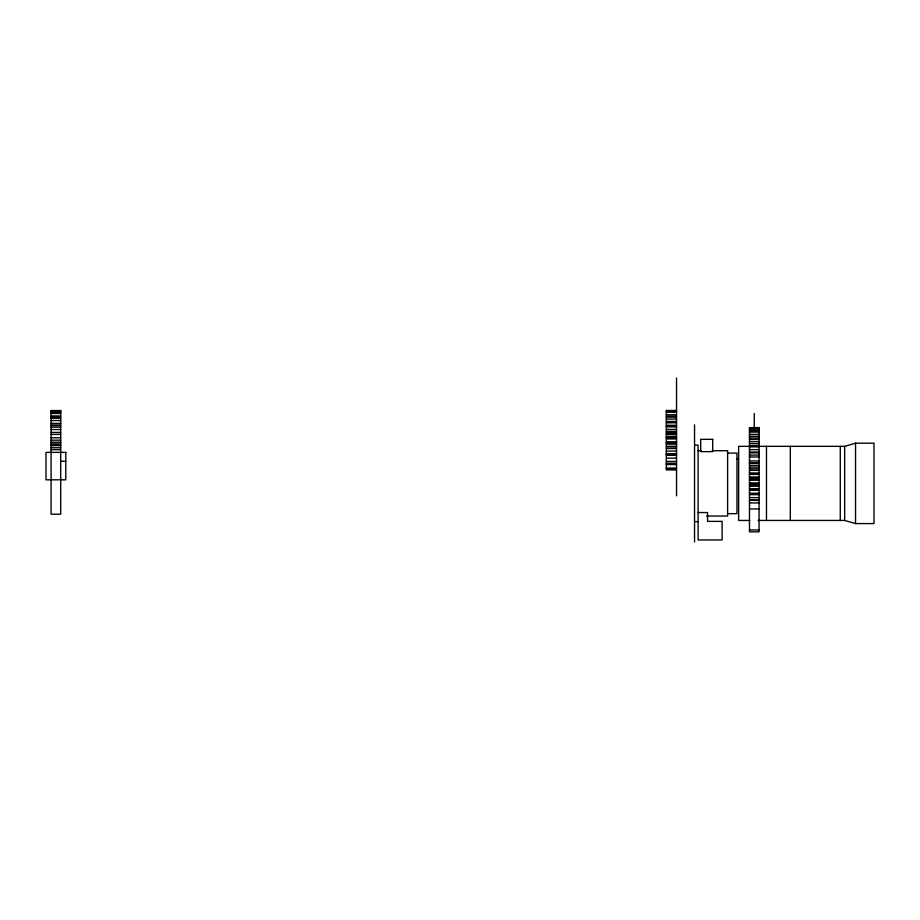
<?xml version="1.0" encoding="UTF-8"?>
<svg xmlns="http://www.w3.org/2000/svg" width="920" height="920" viewBox="0 0 920 920"><rect width="100%" height="100%" fill="white"/><g stroke="black" fill="none" stroke-linecap="round" stroke-linejoin="round"><path stroke-width="1.38" d="M759.057 446.338L844.663 446.338L855.543 443.187L874 443.187L874 523.583L855.543 523.583L844.663 520.444L758.126 520.444M676.533 410.447L666.333 410.447L666.333 469.913L676.533 469.913M51.094 410.757L60.685 410.757M666.333 410.768L676.533 410.768M666.333 411.412L676.533 411.412M51.094 411.884L60.685 411.884M666.333 412.263L676.533 412.263M51.094 412.654L60.685 412.654M51.094 413.471L60.685 413.471M666.333 414.724L676.533 414.724M51.094 415.943L60.685 415.943M666.333 416.254L676.533 416.254M51.094 417.082L60.685 417.082M666.333 417.139L676.533 417.139M51.094 418.243L60.685 418.243M666.333 419.025L676.533 419.025M51.094 420.543L60.685 420.543M666.333 421.452L676.533 421.452M666.333 422.82L676.533 422.82M51.094 423.384L60.685 423.384M51.094 423.786L60.685 423.786M666.333 425.293L676.533 425.293M51.094 425.523L60.685 425.523M666.333 426.282L676.533 426.282M666.333 426.845L676.533 426.88M51.094 427.133L60.685 427.133M749.478 428.11L759.057 428.11M749.478 428.651L759.057 428.651M51.094 429.513L60.685 429.513M666.333 429.433L676.533 429.433M749.478 430.1L759.057 430.1M749.478 431.1L759.057 431.1M666.333 431.411L676.533 431.411M749.478 432.078L759.057 432.078M51.094 432.423L60.685 432.423M666.333 432.377L676.533 432.377M666.333 433.734L676.533 433.734M749.478 434.355L759.057 434.355M51.094 434.401L60.685 434.401M666.333 434.7L676.533 434.7M749.478 436.322L759.057 436.322M666.333 437.046L676.533 437.046M666.333 437.414L676.533 437.414M666.333 437.529L676.533 437.529M51.094 437.793L60.685 437.793M749.478 437.989L759.057 437.989M666.333 438.932L676.533 438.932M749.478 439.507L759.057 439.507M51.094 440.185L60.685 440.185M666.333 441.772L676.533 441.772M749.478 441.726L759.057 441.726M51.094 442.232L60.685 442.232M51.094 442.968L60.685 442.968M666.333 442.945L676.533 442.945M666.333 443.336L676.533 443.336M749.478 443.693L759.057 443.693M666.333 444.107L676.533 444.107M51.094 444.624L60.685 444.624M694.543 445.153L698.107 445.153L698.107 539.948L722.119 539.948L722.119 521.375L707.549 521.375L707.549 512.543L698.107 512.543M51.094 445.625L60.685 445.625M749.478 445.694L759.057 445.694M666.333 446.315L676.533 446.315M749.478 446.338L738.645 446.338L738.645 520.444L749.777 520.444M666.333 446.855L676.533 446.855M749.478 446.89L759.057 446.89M51.094 447.741L60.685 447.741M666.333 448.523L676.533 448.523M51.094 449.661L60.685 449.661M749.478 449.615L759.057 449.615M698.107 450.731L700.925 450.731M712.16 450.731L727.605 450.731L727.605 516.039L706.537 516.039M666.333 451.087L676.533 451.087M749.478 452.03L759.057 452.03M749.478 452.858L759.057 452.835M727.605 453.1L736.966 453.1L736.966 513.67L727.605 513.67M666.333 453.629L676.533 453.686M666.333 453.859L676.533 453.859M666.333 454.584L676.533 454.584M749.478 455.078L759.057 455.078M666.333 455.159L676.533 455.159M749.478 456.964L759.057 456.964M666.333 458.148L676.533 458.148M736.966 459.206L738.645 459.206M749.478 460.92L759.057 460.92M60.685 461.276L65.78 461.276M666.333 461.449L676.533 461.449M749.478 462.817L759.057 462.817M749.478 463.001L759.057 463.047M749.478 463.174L759.057 463.174M666.333 463.346L676.533 463.346M666.333 464.577L676.533 464.577M749.478 465.37L759.057 465.37M749.478 467.13L759.057 467.13M666.333 468.038L676.533 468.038M749.478 468.82L759.057 468.82M666.333 468.924L676.533 468.924M749.478 470.373L759.057 470.373M749.478 473.167L759.057 473.156M749.478 473.512L759.057 473.512M749.478 474.375L759.057 474.375M749.478 476.985L759.057 476.985M749.478 477.813L759.057 477.813M749.478 479.044L759.057 479.044M749.478 480.24L759.057 480.24M749.478 483.149L759.057 483.149M749.478 483.437L759.057 483.437M749.478 484.782L759.057 484.782M749.478 486.208L759.057 486.208M749.478 488.658L759.057 488.658M749.478 489.923L759.057 489.923M749.478 490.176L759.057 490.176M749.478 493.223L759.057 493.223M749.478 494.649L759.057 494.649M749.478 497.628L759.057 497.628M749.478 500.031L759.057 500.031M749.478 500.319L759.057 500.48M749.478 502.941L759.057 502.941M749.478 508.932L759.057 508.932M694.543 521.628L698.107 521.628M749.478 529.966L759.057 529.966M855.543 443.187L855.543 523.583M844.663 446.338L844.663 520.444M840.27 446.338L840.27 520.444M790.314 446.338L790.314 520.444M766.475 446.338L766.475 520.444M754.273 413.551L754.273 427.811M694.543 424.81L694.543 541.972M676.533 378.028L676.533 495.868M60.685 410.55L51.094 410.55L51.094 514.211L60.685 514.211L60.685 410.55M759.057 427.593L749.478 427.639L749.478 531.841L759.057 531.841L759.057 427.593M712.689 439.334L700.706 439.334L700.706 451.639L712.689 451.639L712.689 439.334M65.78 452.364L46 452.364L46 479.815L65.78 479.815L65.78 452.364"/></g></svg>
